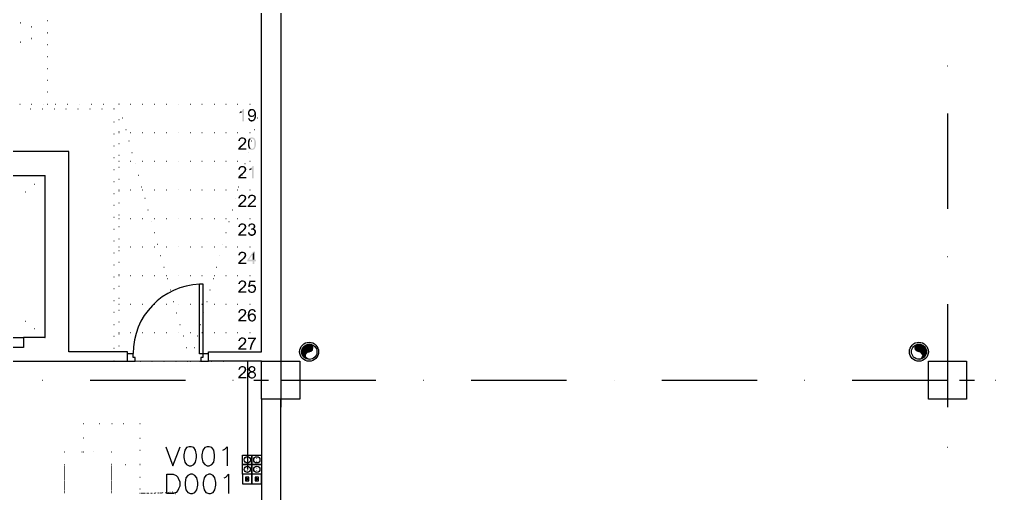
# Model space of a CAD drawing. Header units: millimetres. Extents: x -36361 to 19552, y -12473 to 22835.
# Drawn here: x -7004 to 3399, y -3524 to 1529 of the extents above; entities that cross this region are included whole.
import ezdxf

# ---------------------------------------------------------------- set-up
doc = ezdxf.new("R2010")
doc.units = ezdxf.units.MM
doc.layers.add('cable a tomas dobles', color=10, linetype='Continuous')
doc.layers.add('PDF3_Rellenos sólidos', color=3, linetype='Continuous')
doc.layers.add('PDF3_Geometría', color=15, linetype='Continuous', true_color=0x944a4a)

msp = doc.modelspace()

# ---------------------------------------------------------------- hatches: boundary and pattern name
at = {"layer": 'PDF3_Geometría', "transparency": 33554559}
for points in [[(-4649, 549), (-4655, 543), (-4658, 543), (-4658, 528), (-4655, 528), (-4652, 531), (-4649, 531), (-4646, 534), (-4643, 534), (-4643, 537), (-4637, 537), (-4634, 540), (-4631, 543), (-4628, 543), (-4628, 546)], [(-4610, 576), (-4622, 576), (-4622, 573), (-4631, 564), (-4631, 561), (-4637, 555), (-4640, 555), (-4643, 552), (-4646, 549), (-4649, 549), (-4628, 546), (-4628, 444), (-4610, 444)], [(-4559, 564), (-4559, 561), (-4562, 558), (-4562, 555), (-4565, 552), (-4565, 549), (-4568, 546), (-4568, 516), (-4565, 513), (-4565, 507), (-4562, 507), (-4559, 504), (-4559, 501), (-4526, 504), (-4538, 504), (-4541, 507), (-4544, 507), (-4544, 510), (-4547, 510), (-4547, 513), (-4550, 516), (-4550, 519), (-4553, 522), (-4553, 540), (-4550, 546), (-4550, 549), (-4547, 552), (-4544, 552), (-4535, 561), (-4526, 561)], [(-4529, 576), (-4535, 576), (-4541, 573), (-4547, 573), (-4553, 567), (-4556, 567), (-4559, 564), (-4526, 561), (-4517, 561), (-4514, 558), (-4511, 558), (-4508, 555), (-4508, 552), (-4505, 549), (-4505, 546), (-4502, 543), (-4502, 519), (-4505, 516), (-4505, 513), (-4508, 510), (-4511, 510), (-4514, 507), (-4499, 507), (-4499, 489), (-4502, 486), (-4502, 477), (-4505, 474), (-4505, 471), (-4508, 468), (-4508, 465), (-4514, 459), (-4517, 459), (-4520, 456), (-4529, 456), (-4499, 453), (-4499, 456), (-4496, 459), (-4493, 462), (-4493, 465), (-4490, 468), (-4490, 471), (-4487, 474), (-4487, 480), (-4484, 486), (-4484, 537), (-4487, 540), (-4487, 546), (-4490, 549), (-4490, 552), (-4493, 555), (-4493, 558), (-4496, 561), (-4499, 564), (-4505, 570), (-4508, 570), (-4511, 573), (-4517, 573), (-4520, 576), (-4526, 576)], [(-4553, 477), (-4568, 474), (-4568, 471), (-4565, 468), (-4565, 465), (-4562, 462), (-4562, 459), (-4559, 456), (-4559, 453), (-4556, 450), (-4553, 450), (-4550, 447), (-4547, 447), (-4544, 444), (-4541, 444), (-4538, 441), (-4526, 441), (-4520, 444), (-4514, 444), (-4511, 447), (-4508, 447), (-4505, 450), (-4502, 450), (-4499, 453), (-4529, 456), (-4538, 456), (-4541, 459), (-4544, 459), (-4547, 462), (-4547, 465), (-4550, 468), (-4550, 471)], [(-4514, 507), (-4517, 504), (-4526, 504), (-4559, 501), (-4553, 495), (-4550, 495), (-4547, 492), (-4544, 492), (-4541, 489), (-4520, 489), (-4517, 492), (-4511, 492), (-4505, 498), (-4505, 501), (-4502, 504), (-4499, 507)], [(-4595, 258), (-4628, 258), (-4616, 258), (-4607, 249), (-4607, 246), (-4604, 243), (-4604, 228), (-4610, 222), (-4610, 216), (-4613, 216), (-4613, 213), (-4616, 210), (-4619, 210), (-4622, 207), (-4622, 204), (-4628, 198), (-4634, 195), (-4640, 189), (-4643, 186), (-4646, 183), (-4649, 183), (-4658, 174), (-4658, 171), (-4661, 171), (-4661, 168), (-4664, 165), (-4670, 159), (-4670, 156), (-4673, 153), (-4673, 141), (-4586, 141), (-4586, 156), (-4652, 156), (-4649, 159), (-4646, 162), (-4643, 165), (-4643, 168), (-4640, 171), (-4637, 171), (-4613, 195), (-4610, 195), (-4604, 201), (-4604, 204), (-4601, 204), (-4601, 207), (-4592, 216), (-4592, 219), (-4589, 222), (-4589, 228), (-4586, 234), (-4586, 240), (-4589, 243), (-4589, 252), (-4592, 255), (-4592, 258)], [(-4628, 273), (-4640, 273), (-4643, 270), (-4646, 270), (-4649, 267), (-4652, 267), (-4655, 264), (-4658, 264), (-4661, 261), (-4661, 258), (-4664, 255), (-4664, 252), (-4667, 249), (-4667, 246), (-4670, 243), (-4670, 234), (-4655, 234), (-4655, 237), (-4652, 240), (-4652, 246), (-4649, 249), (-4646, 252), (-4646, 255), (-4643, 255), (-4640, 258), (-4595, 258), (-4604, 267), (-4607, 267), (-4610, 270), (-4616, 270), (-4619, 273), (-4625, 273)], [(-4556, 258), (-4559, 258), (-4559, 255), (-4562, 249), (-4562, 246), (-4565, 243), (-4565, 240), (-4568, 237), (-4568, 177), (-4565, 174), (-4565, 168), (-4562, 165), (-4562, 159), (-4556, 153), (-4556, 150), (-4526, 153), (-4535, 153), (-4538, 156), (-4541, 156), (-4544, 159), (-4544, 162), (-4547, 162), (-4547, 168), (-4550, 171), (-4550, 180), (-4553, 183), (-4553, 225), (-4550, 231), (-4550, 240), (-4547, 243), (-4547, 249), (-4544, 249), (-4541, 252), (-4541, 255), (-4538, 258), (-4526, 258)], [(-4526, 273), (-4535, 273), (-4538, 270), (-4544, 270), (-4556, 258), (-4520, 258), (-4517, 255), (-4514, 255), (-4508, 249), (-4508, 246), (-4505, 243), (-4505, 240), (-4502, 237), (-4502, 174), (-4505, 171), (-4505, 168), (-4508, 165), (-4508, 162), (-4517, 153), (-4526, 153), (-4556, 150), (-4553, 147), (-4550, 147), (-4544, 141), (-4538, 141), (-4535, 138), (-4520, 138), (-4514, 141), (-4511, 141), (-4508, 144), (-4505, 144), (-4499, 150), (-4496, 153), (-4496, 156), (-4493, 159), (-4493, 162), (-4490, 165), (-4490, 168), (-4487, 168), (-4487, 183), (-4484, 186), (-4484, 228), (-4487, 231), (-4487, 240), (-4490, 243), (-4490, 246), (-4493, 249), (-4493, 252), (-4496, 255), (-4496, 258), (-4499, 261), (-4505, 267), (-4508, 267), (-4508, 270), (-4517, 270), (-4520, 273), (-4523, 273)], [(-4595, -47), (-4628, -47), (-4616, -47), (-4610, -53), (-4607, -56), (-4607, -59), (-4604, -62), (-4604, -77), (-4610, -83), (-4610, -89), (-4613, -89), (-4613, -92), (-4616, -95), (-4619, -95), (-4622, -98), (-4622, -101), (-4628, -107), (-4634, -110), (-4640, -116), (-4643, -119), (-4646, -122), (-4649, -122), (-4655, -128), (-4658, -131), (-4658, -134), (-4661, -134), (-4661, -137), (-4670, -146), (-4670, -149), (-4673, -152), (-4673, -164), (-4586, -164), (-4586, -149), (-4652, -149), (-4649, -146), (-4646, -143), (-4643, -140), (-4643, -137), (-4640, -134), (-4637, -134), (-4634, -131), (-4631, -128), (-4613, -110), (-4610, -110), (-4604, -104), (-4604, -101), (-4601, -101), (-4601, -98), (-4598, -95), (-4595, -92), (-4592, -89), (-4592, -86), (-4589, -83), (-4589, -77), (-4586, -71), (-4586, -65), (-4589, -62), (-4589, -53), (-4592, -50), (-4592, -47)], [(-4628, -32), (-4640, -32), (-4643, -35), (-4646, -35), (-4649, -38), (-4652, -38), (-4655, -41), (-4658, -41), (-4661, -44), (-4661, -47), (-4664, -50), (-4664, -53), (-4667, -56), (-4667, -59), (-4670, -62), (-4670, -71), (-4655, -71), (-4655, -68), (-4652, -65), (-4652, -59), (-4649, -56), (-4646, -53), (-4646, -50), (-4643, -50), (-4640, -47), (-4595, -47), (-4604, -38), (-4607, -38), (-4610, -35), (-4616, -35), (-4619, -32), (-4625, -32)], [(-4547, -59), (-4553, -65), (-4556, -65), (-4556, -80), (-4553, -80), (-4550, -77), (-4547, -77), (-4544, -74), (-4541, -74), (-4541, -71), (-4535, -71), (-4529, -65), (-4526, -65), (-4526, -62)], [(-4508, -32), (-4520, -32), (-4520, -35), (-4529, -44), (-4529, -47), (-4535, -53), (-4538, -53), (-4541, -56), (-4544, -59), (-4547, -59), (-4526, -62), (-4526, -164), (-4508, -164)], [(-4595, -353), (-4628, -353), (-4616, -353), (-4613, -356), (-4607, -362), (-4607, -365), (-4604, -368), (-4604, -383), (-4610, -389), (-4610, -395), (-4613, -395), (-4613, -398), (-4616, -401), (-4619, -401), (-4622, -404), (-4622, -407), (-4628, -413), (-4634, -416), (-4640, -422), (-4643, -425), (-4646, -428), (-4649, -428), (-4652, -431), (-4658, -437), (-4658, -440), (-4661, -440), (-4661, -443), (-4670, -452), (-4670, -455), (-4673, -458), (-4673, -470), (-4586, -470), (-4586, -455), (-4652, -455), (-4649, -452), (-4646, -449), (-4643, -446), (-4643, -443), (-4640, -440), (-4637, -440), (-4631, -434), (-4625, -428), (-4613, -416), (-4610, -416), (-4604, -410), (-4604, -407), (-4601, -407), (-4601, -404), (-4592, -395), (-4592, -392), (-4589, -389), (-4589, -383), (-4586, -377), (-4586, -371), (-4589, -368), (-4589, -359), (-4592, -356), (-4592, -353)], [(-4628, -338), (-4640, -338), (-4643, -341), (-4646, -341), (-4649, -344), (-4652, -344), (-4655, -347), (-4658, -347), (-4661, -350), (-4661, -353), (-4664, -356), (-4664, -359), (-4667, -362), (-4667, -365), (-4670, -368), (-4670, -377), (-4655, -377), (-4655, -374), (-4652, -371), (-4652, -365), (-4649, -362), (-4646, -359), (-4646, -356), (-4643, -356), (-4640, -353), (-4595, -353), (-4604, -344), (-4607, -344), (-4610, -341), (-4616, -341), (-4619, -338), (-4625, -338)], [(-4493, -353), (-4526, -353), (-4514, -353), (-4511, -356), (-4505, -362), (-4505, -365), (-4502, -368), (-4502, -383), (-4508, -389), (-4508, -395), (-4511, -395), (-4511, -398), (-4514, -401), (-4517, -401), (-4520, -404), (-4520, -407), (-4526, -413), (-4532, -416), (-4544, -428), (-4547, -428), (-4550, -431), (-4556, -437), (-4556, -440), (-4559, -440), (-4559, -443), (-4565, -449), (-4568, -452), (-4568, -455), (-4571, -458), (-4571, -470), (-4484, -470), (-4484, -455), (-4550, -455), (-4541, -446), (-4541, -443), (-4538, -440), (-4535, -440), (-4529, -434), (-4523, -428), (-4511, -416), (-4508, -416), (-4502, -410), (-4502, -407), (-4499, -407), (-4499, -404), (-4496, -401), (-4493, -398), (-4490, -395), (-4490, -392), (-4487, -389), (-4487, -383), (-4484, -377), (-4484, -371), (-4487, -368), (-4487, -359), (-4490, -356), (-4490, -353)], [(-4526, -338), (-4538, -338), (-4541, -341), (-4544, -341), (-4547, -344), (-4550, -344), (-4553, -347), (-4556, -347), (-4559, -350), (-4559, -353), (-4562, -356), (-4562, -359), (-4565, -362), (-4565, -365), (-4568, -368), (-4568, -377), (-4553, -377), (-4553, -374), (-4550, -371), (-4550, -365), (-4544, -359), (-4544, -356), (-4541, -356), (-4538, -353), (-4493, -353), (-4496, -350), (-4499, -347), (-4502, -344), (-4505, -344), (-4508, -341), (-4514, -341), (-4517, -338), (-4523, -338)], [(-4595, -659), (-4628, -659), (-4616, -659), (-4607, -667), (-4607, -670), (-4604, -673), (-4604, -688), (-4607, -691), (-4610, -694), (-4610, -700), (-4613, -700), (-4613, -703), (-4616, -706), (-4619, -706), (-4622, -709), (-4622, -712), (-4628, -718), (-4634, -721), (-4640, -727), (-4643, -730), (-4646, -733), (-4649, -733), (-4658, -742), (-4658, -745), (-4661, -745), (-4661, -748), (-4670, -757), (-4670, -760), (-4673, -763), (-4673, -775), (-4586, -775), (-4586, -760), (-4652, -760), (-4649, -757), (-4646, -754), (-4643, -751), (-4643, -748), (-4640, -745), (-4637, -745), (-4622, -730), (-4619, -727), (-4613, -721), (-4610, -721), (-4604, -715), (-4604, -712), (-4601, -712), (-4601, -709), (-4592, -700), (-4592, -697), (-4589, -694), (-4589, -688), (-4586, -682), (-4586, -676), (-4589, -673), (-4589, -664), (-4592, -662), (-4592, -659)], [(-4628, -644), (-4640, -644), (-4643, -647), (-4646, -647), (-4649, -650), (-4652, -650), (-4655, -653), (-4658, -653), (-4661, -656), (-4661, -659), (-4664, -662), (-4664, -664), (-4667, -667), (-4667, -670), (-4670, -673), (-4670, -682), (-4655, -682), (-4655, -679), (-4652, -676), (-4652, -670), (-4649, -667), (-4646, -664), (-4646, -662), (-4643, -662), (-4640, -659), (-4595, -659), (-4598, -656), (-4601, -653), (-4604, -650), (-4607, -650), (-4610, -647), (-4616, -647), (-4619, -644), (-4625, -644)], [(-4556, -656), (-4562, -662), (-4562, -664), (-4565, -667), (-4565, -670), (-4568, -673), (-4568, -676), (-4553, -679), (-4550, -679), (-4550, -670), (-4547, -667), (-4547, -664), (-4544, -664), (-4538, -659), (-4529, -659)], [(-4496, -709), (-4526, -712), (-4517, -712), (-4514, -715), (-4511, -715), (-4505, -721), (-4505, -724), (-4502, -727), (-4502, -748), (-4505, -751), (-4505, -754), (-4508, -757), (-4511, -757), (-4517, -763), (-4529, -763), (-4559, -766), (-4556, -766), (-4556, -769), (-4553, -772), (-4550, -772), (-4547, -775), (-4538, -775), (-4535, -778), (-4520, -778), (-4517, -775), (-4511, -775), (-4508, -772), (-4505, -772), (-4502, -769), (-4499, -769), (-4496, -766), (-4493, -763), (-4490, -760), (-4490, -757), (-4487, -754), (-4487, -751), (-4484, -748), (-4484, -724), (-4487, -721), (-4487, -718), (-4490, -715), (-4493, -712)], [(-4529, -644), (-4535, -644), (-4538, -647), (-4544, -647), (-4550, -650), (-4553, -650), (-4553, -653), (-4556, -656), (-4529, -659), (-4517, -659), (-4508, -667), (-4508, -673), (-4505, -676), (-4508, -679), (-4508, -685), (-4511, -688), (-4511, -691), (-4514, -694), (-4517, -694), (-4520, -697), (-4526, -697), (-4529, -700), (-4532, -700), (-4502, -700), (-4499, -697), (-4496, -697), (-4496, -694), (-4493, -691), (-4493, -688), (-4490, -685), (-4490, -670), (-4493, -667), (-4493, -664), (-4496, -662), (-4496, -659), (-4499, -656), (-4502, -653), (-4505, -650), (-4508, -650), (-4511, -647), (-4517, -647), (-4520, -644), (-4526, -644)], [(-4535, -700), (-4538, -712), (-4526, -712), (-4496, -709), (-4499, -709), (-4502, -706), (-4505, -706), (-4508, -703), (-4505, -703), (-4502, -700), (-4532, -700)], [(-4553, -739), (-4568, -739), (-4568, -748), (-4565, -754), (-4565, -757), (-4562, -760), (-4562, -763), (-4559, -766), (-4529, -763), (-4538, -763), (-4550, -751), (-4550, -745), (-4553, -742)], [(-4595, -961), (-4628, -961), (-4616, -961), (-4607, -970), (-4607, -973), (-4604, -976), (-4604, -991), (-4607, -994), (-4610, -997), (-4610, -1003), (-4613, -1003), (-4613, -1006), (-4616, -1009), (-4619, -1009), (-4622, -1012), (-4622, -1015), (-4628, -1021), (-4634, -1024), (-4637, -1027), (-4640, -1030), (-4643, -1033), (-4646, -1036), (-4649, -1036), (-4658, -1045), (-4658, -1048), (-4661, -1048), (-4661, -1051), (-4670, -1060), (-4670, -1063), (-4673, -1066), (-4673, -1078), (-4586, -1078), (-4586, -1063), (-4652, -1063), (-4649, -1060), (-4646, -1057), (-4643, -1054), (-4643, -1051), (-4640, -1048), (-4637, -1048), (-4619, -1030), (-4616, -1027), (-4613, -1024), (-4610, -1024), (-4604, -1018), (-4604, -1015), (-4601, -1015), (-4601, -1012), (-4592, -1003), (-4592, -1000), (-4589, -997), (-4589, -991), (-4586, -985), (-4586, -979), (-4589, -976), (-4589, -967), (-4592, -964), (-4592, -961)], [(-4628, -946), (-4640, -946), (-4643, -949), (-4646, -949), (-4649, -952), (-4652, -952), (-4655, -955), (-4658, -955), (-4661, -958), (-4661, -961), (-4664, -964), (-4664, -967), (-4667, -970), (-4667, -973), (-4670, -976), (-4670, -985), (-4655, -985), (-4655, -982), (-4652, -979), (-4652, -973), (-4649, -970), (-4646, -967), (-4646, -964), (-4643, -964), (-4640, -961), (-4595, -961), (-4601, -955), (-4604, -952), (-4607, -952), (-4610, -949), (-4616, -949), (-4619, -946), (-4625, -946)], [(-4502, -946), (-4514, -946), (-4574, -1033), (-4574, -1048), (-4517, -1048), (-4517, -1078), (-4502, -1078), (-4502, -1048), (-4484, -1048), (-4484, -1033), (-4559, -1033), (-4517, -973)], [(-4502, -946), (-4517, -973), (-4517, -1033), (-4559, -1033), (-4502, -1033)], [(-4595, -1267), (-4628, -1267), (-4616, -1267), (-4607, -1276), (-4607, -1279), (-4604, -1282), (-4604, -1297), (-4610, -1303), (-4610, -1309), (-4613, -1309), (-4613, -1312), (-4616, -1315), (-4619, -1315), (-4622, -1318), (-4622, -1321), (-4625, -1324), (-4628, -1327), (-4634, -1330), (-4640, -1336), (-4643, -1339), (-4646, -1342), (-4649, -1342), (-4658, -1351), (-4658, -1354), (-4661, -1354), (-4661, -1357), (-4670, -1366), (-4670, -1369), (-4673, -1372), (-4673, -1384), (-4586, -1384), (-4586, -1369), (-4652, -1369), (-4649, -1366), (-4646, -1363), (-4643, -1360), (-4643, -1357), (-4640, -1354), (-4637, -1354), (-4613, -1330), (-4610, -1330), (-4607, -1327), (-4604, -1324), (-4604, -1321), (-4601, -1321), (-4601, -1318), (-4592, -1309), (-4592, -1306), (-4589, -1303), (-4589, -1297), (-4586, -1291), (-4586, -1285), (-4589, -1282), (-4589, -1273), (-4592, -1270), (-4592, -1267)], [(-4628, -1252), (-4640, -1252), (-4643, -1255), (-4646, -1255), (-4649, -1258), (-4652, -1258), (-4655, -1261), (-4658, -1261), (-4661, -1264), (-4661, -1267), (-4664, -1270), (-4664, -1273), (-4667, -1276), (-4667, -1279), (-4670, -1282), (-4670, -1291), (-4655, -1291), (-4655, -1288), (-4652, -1285), (-4652, -1279), (-4649, -1276), (-4646, -1273), (-4646, -1270), (-4643, -1270), (-4640, -1267), (-4595, -1267), (-4604, -1258), (-4607, -1258), (-4610, -1255), (-4616, -1255), (-4619, -1252), (-4625, -1252)], [(-4490, -1255), (-4553, -1255), (-4568, -1321), (-4550, -1324), (-4550, -1321), (-4547, -1318), (-4544, -1318), (-4538, -1312), (-4529, -1312), (-4493, -1309), (-4496, -1306), (-4547, -1306), (-4541, -1270), (-4490, -1270)], [(-4553, -1348), (-4568, -1351), (-4568, -1360), (-4565, -1363), (-4565, -1366), (-4562, -1369), (-4562, -1372), (-4559, -1375), (-4556, -1375), (-4553, -1378), (-4553, -1381), (-4550, -1381), (-4547, -1384), (-4538, -1384), (-4535, -1387), (-4520, -1387), (-4517, -1384), (-4508, -1384), (-4505, -1381), (-4502, -1381), (-4499, -1378), (-4499, -1375), (-4496, -1372), (-4538, -1372), (-4541, -1369), (-4544, -1366), (-4547, -1366), (-4547, -1363), (-4550, -1360), (-4550, -1357), (-4553, -1351)], [(-4523, -1297), (-4532, -1297), (-4535, -1300), (-4541, -1300), (-4547, -1306), (-4496, -1306), (-4499, -1303), (-4502, -1303), (-4505, -1300), (-4508, -1300), (-4511, -1297), (-4520, -1297)], [(-4493, -1309), (-4529, -1312), (-4520, -1312), (-4517, -1315), (-4514, -1315), (-4511, -1318), (-4508, -1318), (-4505, -1321), (-4505, -1324), (-4502, -1327), (-4502, -1330), (-4499, -1333), (-4499, -1348), (-4502, -1351), (-4502, -1357), (-4505, -1360), (-4505, -1363), (-4508, -1363), (-4508, -1366), (-4511, -1366), (-4514, -1369), (-4517, -1372), (-4526, -1372), (-4496, -1372), (-4493, -1369), (-4490, -1366), (-4490, -1363), (-4487, -1360), (-4487, -1357), (-4484, -1354), (-4484, -1324), (-4487, -1321), (-4487, -1318), (-4490, -1315), (-4493, -1312)], [(-4628, -1557), (-4640, -1557), (-4643, -1560), (-4646, -1560), (-4649, -1563), (-4652, -1563), (-4655, -1566), (-4658, -1566), (-4661, -1569), (-4661, -1572), (-4664, -1575), (-4664, -1578), (-4667, -1581), (-4667, -1584), (-4670, -1587), (-4670, -1596), (-4655, -1596), (-4655, -1593), (-4652, -1590), (-4652, -1584), (-4649, -1581), (-4646, -1578), (-4646, -1575), (-4643, -1575), (-4640, -1572), (-4595, -1572), (-4604, -1563), (-4607, -1563), (-4610, -1560), (-4616, -1560), (-4619, -1557), (-4625, -1557)], [(-4523, -1557), (-4532, -1557), (-4535, -1560), (-4538, -1560), (-4544, -1563), (-4547, -1563), (-4547, -1566), (-4550, -1566), (-4553, -1569), (-4523, -1572), (-4514, -1572), (-4505, -1581), (-4505, -1584), (-4502, -1587), (-4502, -1590), (-4487, -1590), (-4487, -1581), (-4490, -1578), (-4490, -1575), (-4493, -1572), (-4496, -1569), (-4499, -1566), (-4505, -1560), (-4511, -1560), (-4514, -1557), (-4520, -1557)], [(-4595, -1572), (-4628, -1572), (-4616, -1572), (-4607, -1581), (-4607, -1584), (-4604, -1587), (-4604, -1602), (-4610, -1608), (-4610, -1614), (-4613, -1614), (-4613, -1617), (-4616, -1620), (-4619, -1620), (-4622, -1623), (-4622, -1626), (-4628, -1632), (-4634, -1635), (-4640, -1641), (-4643, -1644), (-4646, -1647), (-4649, -1647), (-4658, -1656), (-4658, -1659), (-4661, -1659), (-4661, -1662), (-4664, -1665), (-4667, -1668), (-4670, -1671), (-4670, -1674), (-4673, -1677), (-4673, -1689), (-4586, -1689), (-4586, -1674), (-4652, -1674), (-4649, -1671), (-4646, -1668), (-4643, -1665), (-4643, -1662), (-4640, -1659), (-4637, -1659), (-4613, -1635), (-4610, -1635), (-4604, -1629), (-4604, -1626), (-4601, -1626), (-4601, -1623), (-4592, -1614), (-4592, -1611), (-4589, -1608), (-4589, -1602), (-4586, -1596), (-4586, -1590), (-4589, -1587), (-4589, -1578), (-4592, -1575), (-4592, -1572)], [(-4553, -1569), (-4559, -1575), (-4559, -1578), (-4562, -1581), (-4562, -1584), (-4565, -1584), (-4565, -1593), (-4568, -1596), (-4568, -1611), (-4571, -1614), (-4571, -1638), (-4568, -1641), (-4568, -1656), (-4565, -1662), (-4565, -1668), (-4562, -1668), (-4562, -1671), (-4547, -1686), (-4544, -1686), (-4541, -1689), (-4535, -1689), (-4532, -1692), (-4517, -1692), (-4514, -1689), (-4511, -1689), (-4508, -1686), (-4502, -1686), (-4499, -1683), (-4499, -1680), (-4496, -1680), (-4526, -1677), (-4535, -1677), (-4544, -1668), (-4547, -1665), (-4547, -1662), (-4550, -1662), (-4550, -1650), (-4553, -1647), (-4550, -1641), (-4550, -1635), (-4547, -1632), (-4547, -1629), (-4544, -1626), (-4541, -1623), (-4538, -1623), (-4553, -1620), (-4553, -1599), (-4550, -1596), (-4550, -1590), (-4547, -1584), (-4535, -1572), (-4523, -1572)], [(-4523, -1605), (-4532, -1605), (-4538, -1608), (-4541, -1608), (-4547, -1614), (-4550, -1614), (-4553, -1617), (-4553, -1620), (-4538, -1623), (-4535, -1620), (-4532, -1620), (-4529, -1617), (-4496, -1617), (-4496, -1614), (-4499, -1611), (-4502, -1611), (-4505, -1608), (-4508, -1608), (-4511, -1605), (-4520, -1605)], [(-4496, -1617), (-4526, -1617), (-4523, -1617), (-4520, -1620), (-4517, -1620), (-4514, -1623), (-4511, -1623), (-4508, -1626), (-4505, -1626), (-4505, -1629), (-4502, -1632), (-4502, -1641), (-4499, -1644), (-4499, -1650), (-4502, -1653), (-4502, -1662), (-4505, -1665), (-4505, -1668), (-4514, -1677), (-4526, -1677), (-4496, -1680), (-4493, -1677), (-4490, -1674), (-4490, -1668), (-4487, -1668), (-4487, -1662), (-4484, -1656), (-4484, -1635), (-4487, -1632), (-4487, -1626), (-4490, -1623), (-4490, -1620), (-4493, -1617)], [(-4628, -1860), (-4640, -1860), (-4643, -1863), (-4646, -1863), (-4649, -1866), (-4652, -1866), (-4655, -1869), (-4658, -1869), (-4661, -1872), (-4661, -1875), (-4664, -1878), (-4664, -1881), (-4667, -1884), (-4667, -1887), (-4670, -1890), (-4670, -1899), (-4655, -1899), (-4655, -1896), (-4652, -1893), (-4652, -1887), (-4649, -1884), (-4646, -1881), (-4646, -1878), (-4643, -1878), (-4640, -1875), (-4595, -1875), (-4604, -1866), (-4607, -1866), (-4610, -1863), (-4616, -1863), (-4619, -1860), (-4625, -1860)], [(-4484, -1863), (-4568, -1863), (-4568, -1878), (-4505, -1878), (-4508, -1881), (-4508, -1884), (-4514, -1890), (-4514, -1893), (-4520, -1899), (-4520, -1902), (-4526, -1908), (-4526, -1911), (-4529, -1914), (-4529, -1917), (-4532, -1920), (-4532, -1923), (-4535, -1926), (-4535, -1929), (-4538, -1935), (-4538, -1938), (-4541, -1941), (-4541, -1947), (-4544, -1950), (-4544, -1959), (-4547, -1965), (-4547, -1977), (-4550, -1980), (-4550, -1992), (-4532, -1992), (-4532, -1971), (-4529, -1965), (-4529, -1959), (-4526, -1956), (-4526, -1947), (-4523, -1944), (-4523, -1941), (-4520, -1938), (-4520, -1935), (-4517, -1932), (-4517, -1926), (-4514, -1923), (-4514, -1920), (-4511, -1917), (-4511, -1914), (-4508, -1911), (-4508, -1908), (-4502, -1902), (-4499, -1896), (-4499, -1893), (-4496, -1890), (-4493, -1887), (-4493, -1884), (-4490, -1884), (-4487, -1881), (-4487, -1878), (-4484, -1875)], [(-4595, -1875), (-4628, -1875), (-4616, -1875), (-4607, -1884), (-4607, -1887), (-4604, -1890), (-4604, -1905), (-4610, -1911), (-4610, -1917), (-4613, -1917), (-4613, -1920), (-4616, -1923), (-4619, -1923), (-4622, -1926), (-4622, -1929), (-4628, -1935), (-4634, -1938), (-4640, -1944), (-4643, -1947), (-4646, -1950), (-4649, -1950), (-4658, -1959), (-4658, -1962), (-4661, -1962), (-4661, -1965), (-4664, -1968), (-4670, -1974), (-4670, -1977), (-4673, -1980), (-4673, -1992), (-4586, -1992), (-4586, -1977), (-4652, -1977), (-4649, -1974), (-4646, -1971), (-4643, -1968), (-4643, -1965), (-4640, -1962), (-4637, -1962), (-4613, -1938), (-4610, -1938), (-4604, -1932), (-4604, -1929), (-4601, -1929), (-4601, -1926), (-4598, -1923), (-4592, -1917), (-4592, -1914), (-4589, -1911), (-4589, -1905), (-4586, -1899), (-4586, -1893), (-4589, -1890), (-4589, -1881), (-4592, -1878), (-4592, -1875)], [(-4595, -2181), (-4628, -2181), (-4616, -2181), (-4607, -2190), (-4607, -2193), (-4604, -2196), (-4604, -2211), (-4610, -2217), (-4610, -2223), (-4613, -2223), (-4613, -2226), (-4616, -2229), (-4619, -2229), (-4622, -2232), (-4622, -2235), (-4628, -2241), (-4634, -2244), (-4640, -2250), (-4643, -2253), (-4646, -2256), (-4649, -2256), (-4658, -2264), (-4658, -2267), (-4661, -2267), (-4661, -2270), (-4670, -2279), (-4670, -2282), (-4673, -2285), (-4673, -2297), (-4586, -2297), (-4586, -2282), (-4652, -2282), (-4649, -2279), (-4646, -2276), (-4643, -2273), (-4643, -2270), (-4640, -2267), (-4637, -2267), (-4634, -2264), (-4613, -2244), (-4610, -2244), (-4604, -2238), (-4604, -2235), (-4601, -2235), (-4601, -2232), (-4595, -2226), (-4592, -2223), (-4592, -2220), (-4589, -2217), (-4589, -2211), (-4586, -2205), (-4586, -2199), (-4589, -2196), (-4589, -2187), (-4592, -2184), (-4592, -2181)], [(-4628, -2166), (-4640, -2166), (-4643, -2169), (-4646, -2169), (-4649, -2172), (-4652, -2172), (-4655, -2175), (-4658, -2175), (-4661, -2178), (-4661, -2181), (-4664, -2184), (-4664, -2187), (-4667, -2190), (-4667, -2193), (-4670, -2196), (-4670, -2205), (-4655, -2205), (-4655, -2202), (-4652, -2199), (-4652, -2193), (-4649, -2190), (-4646, -2187), (-4646, -2184), (-4643, -2184), (-4640, -2181), (-4595, -2181), (-4604, -2172), (-4607, -2172), (-4610, -2169), (-4616, -2169), (-4619, -2166), (-4625, -2166)], [(-4526, -2166), (-4535, -2166), (-4538, -2169), (-4547, -2169), (-4550, -2172), (-4550, -2175), (-4553, -2175), (-4559, -2181), (-4559, -2184), (-4562, -2187), (-4562, -2190), (-4565, -2193), (-4565, -2208), (-4562, -2211), (-4562, -2214), (-4556, -2220), (-4556, -2223), (-4553, -2223), (-4547, -2226), (-4544, -2226), (-4550, -2229), (-4553, -2229), (-4559, -2235), (-4562, -2235), (-4562, -2238), (-4565, -2241), (-4568, -2247), (-4568, -2256), (-4571, -2259), (-4568, -2264), (-4568, -2273), (-4565, -2276), (-4565, -2279), (-4559, -2285), (-4559, -2288), (-4526, -2285), (-4538, -2285), (-4541, -2282), (-4544, -2282), (-4547, -2279), (-4547, -2276), (-4550, -2273), (-4550, -2270), (-4553, -2267), (-4553, -2253), (-4550, -2250), (-4550, -2247), (-4547, -2244), (-4547, -2241), (-4544, -2241), (-4538, -2235), (-4496, -2235), (-4499, -2232), (-4502, -2229), (-4505, -2229), (-4508, -2226), (-4505, -2226), (-4502, -2223), (-4499, -2220), (-4535, -2220), (-4541, -2214), (-4544, -2214), (-4544, -2211), (-4547, -2208), (-4547, -2190), (-4544, -2187), (-4541, -2187), (-4541, -2184), (-4538, -2181), (-4526, -2181), (-4496, -2178), (-4499, -2175), (-4502, -2172), (-4505, -2172), (-4508, -2169), (-4514, -2169), (-4520, -2166), (-4523, -2166)], [(-4496, -2178), (-4526, -2181), (-4517, -2181), (-4508, -2190), (-4505, -2193), (-4505, -2205), (-4508, -2208), (-4508, -2211), (-4514, -2217), (-4517, -2217), (-4520, -2220), (-4526, -2220), (-4496, -2220), (-4493, -2217), (-4493, -2214), (-4490, -2211), (-4490, -2187), (-4493, -2184), (-4493, -2181)], [(-4496, -2235), (-4526, -2235), (-4517, -2235), (-4514, -2238), (-4511, -2238), (-4502, -2247), (-4502, -2253), (-4499, -2256), (-4499, -2267), (-4502, -2270), (-4502, -2273), (-4508, -2279), (-4508, -2282), (-4511, -2282), (-4514, -2285), (-4526, -2285), (-4559, -2288), (-4556, -2288), (-4550, -2294), (-4547, -2294), (-4544, -2297), (-4538, -2297), (-4535, -2300), (-4520, -2300), (-4517, -2297), (-4511, -2297), (-4505, -2294), (-4502, -2294), (-4499, -2291), (-4496, -2288), (-4493, -2285), (-4490, -2282), (-4490, -2279), (-4487, -2276), (-4487, -2273), (-4484, -2270), (-4484, -2250), (-4487, -2247), (-4487, -2244), (-4490, -2241), (-4490, -2238), (-4493, -2235)]]:
    msp.add_hatch(color=3, dxfattribs=at).paths.add_polyline_path(points)

# ---------------------------------------------------------------- linework, layer by layer
at = {"layer": 'cable a tomas dobles'}
for p, q in [((-13417, -2119), (-4574, -2110)), ((-4574, -2115), (-4575, -3268))]:
    msp.add_line(p, q, dxfattribs=at)
at = {"layer": 'PDF3_Geometría', "color": 2, "lineweight": 25}
for points in [[(-4220, 4180), (-4220, -2115)], [(-4424, -2115), (-4990, -2115), (-4990, -2013), (-4424, -2013), (-4424, 2152), (-11127, 2152), (-11127, -2115)], [(-4424, -2519), (-4424, -6531), (-4930, -6531), (-4930, -6786), (-3357, -6786), (-3357, -6531), (-4220, -6531), (-4220, -2519)]]:
    msp.add_lwpolyline(points, dxfattribs=at)
at = {"layer": 'PDF3_Geometría', "color": 8, "lineweight": 25, "true_color": 0x7f7f7f}
for points in [[(-6995, 1493), (-6998, 1493)], [(-6875, 1451), (-6878, 1451)], [(-6707, 1388), (-6710, 1388)], [(-6995, 1286), (-6998, 1286)], [(-6875, 1328), (-6878, 1328)], [(-5943, 627), (-5946, 627)], [(-5943, 627), (-5946, 627)], [(-4421, 627), (-4424, 627)], [(-5994, 576), (-5997, 576)], [(-5994, -2115), (-5997, -2115)]]:
    msp.add_lwpolyline(points, close=True, dxfattribs=at)
for points in [[(-6710, 1517), (-6707, 1517)], [(-6710, 1388), (-6707, 1388)], [(-6710, 1262), (-6707, 1262)], [(-6710, 1136), (-6707, 1136)], [(-6710, 1007), (-6707, 1007)], [(-4220, 1034), (-4217, 1034)], [(2887, 1034), (2890, 1034)], [(-6710, 882), (-6707, 882)], [(-6710, 756), (-6707, 756)], [(-7001, 627), (-6998, 627)], [(-6875, 627), (-6872, 627)], [(-6746, 627), (-6743, 627)], [(-6710, 627), (-6707, 627)], [(-6620, 627), (-6617, 627)], [(-6492, 627), (-6489, 627)], [(-6366, 627), (-6363, 627)], [(-6240, 627), (-6237, 627)], [(-6111, 627), (-6108, 627)], [(-5820, 627), (-5817, 627)], [(-5695, 627), (-5692, 627)], [(-5566, 627), (-5563, 627)], [(-5440, 627), (-5437, 627)], [(-5311, 627), (-5308, 627)], [(-5185, 627), (-5182, 627)], [(-5059, 627), (-5056, 627)], [(-4930, 627), (-4927, 627)], [(-4805, 627), (-4802, 627)], [(-4679, 627), (-4676, 627)], [(-4550, 627), (-4547, 627)], [(-6890, 576), (-6887, 576)], [(-6761, 576), (-6758, 576)], [(-6635, 576), (-6632, 576)], [(-6510, 576), (-6507, 576)], [(-6381, 576), (-6378, 576)], [(-6255, 576), (-6252, 576)], [(-6126, 576), (-6123, 576)], [(-4220, 525), (-4220, -491)], [(2887, 525), (2887, -491)], [(-5997, 438), (-5994, 438)], [(-5946, 462), (-5943, 462)], [(-5907, 480), (-5904, 480)], [(-4466, 480), (-4463, 480)], [(-5946, 336), (-5943, 336)], [(-5946, 324), (-5943, 324)], [(-5871, 357), (-5868, 357)], [(-5820, 324), (-5817, 324)], [(-5695, 324), (-5692, 324)], [(-5566, 324), (-5563, 324)], [(-5440, 324), (-5437, 324)], [(-5311, 324), (-5308, 324)], [(-5185, 324), (-5182, 324)], [(-5059, 324), (-5056, 324)], [(-4930, 324), (-4927, 324)], [(-4805, 324), (-4802, 324)], [(-4679, 324), (-4676, 324)], [(-4550, 324), (-4547, 324)], [(-4499, 357), (-4496, 357)], [(-4424, 324), (-4421, 324)], [(-5997, 309), (-5994, 309)], [(-5838, 234), (-5835, 234)], [(-4532, 234), (-4529, 234)], [(-5997, 183), (-5994, 183)], [(-5946, 207), (-5943, 207)], [(-5805, 112), (-5802, 112)], [(-4568, 112), (-4565, 112)], [(-5997, 58), (-5994, 58)], [(-5946, 82), (-5943, 82)], [(-5946, 19), (-5943, 19)], [(-5820, 19), (-5817, 19)], [(-5695, 19), (-5692, 19)], [(-5566, 19), (-5563, 19)], [(-5440, 19), (-5437, 19)], [(-5311, 19), (-5308, 19)], [(-5185, 19), (-5182, 19)], [(-5059, 19), (-5056, 19)], [(-4930, 19), (-4927, 19)], [(-4805, 19), (-4802, 19)], [(-4679, 19), (-4676, 19)], [(-4550, 19), (-4547, 19)], [(-4424, 19), (-4421, 19)], [(-5997, -71), (-5994, -71)], [(-5946, -44), (-5943, -44)], [(-5769, -8), (-5766, -8)], [(-4601, -8), (-4598, -8)], [(-6734, -134), (-6731, -134)], [(-5997, -197), (-5994, -197)], [(-5946, -173), (-5943, -173)], [(-5736, -131), (-5733, -131)], [(-4634, -131), (-4631, -131)], [(-6944, -308), (-6941, -308)], [(-6848, -227), (-6845, -227)], [(-5946, -287), (-5943, -287)], [(-5946, -299), (-5943, -299)], [(-5820, -287), (-5817, -287)], [(-5704, -254), (-5701, -254)], [(-5695, -287), (-5692, -287)], [(-5566, -287), (-5563, -287)], [(-5440, -287), (-5437, -287)], [(-5311, -287), (-5308, -287)], [(-5185, -287), (-5182, -287)], [(-5059, -287), (-5056, -287)], [(-4930, -287), (-4927, -287)], [(-4805, -287), (-4802, -287)], [(-4679, -287), (-4676, -287)], [(-4670, -254), (-4667, -254)], [(-4550, -287), (-4547, -287)], [(-4424, -287), (-4421, -287)], [(-5997, -326), (-5994, -326)], [(-5668, -377), (-5665, -377)], [(-4703, -377), (-4700, -377)], [(-5997, -452), (-5994, -452)], [(-5946, -425), (-5943, -425)], [(-5635, -500), (-5632, -500)], [(-4736, -500), (-4733, -500)], [(-5997, -578), (-5994, -578)], [(-5946, -554), (-5943, -554)], [(-5946, -593), (-5943, -593)], [(-5820, -593), (-5817, -593)], [(-5695, -593), (-5692, -593)], [(-5602, -623), (-5599, -623)], [(-5566, -593), (-5563, -593)], [(-5440, -593), (-5437, -593)], [(-5311, -593), (-5308, -593)], [(-5185, -593), (-5182, -593)], [(-5059, -593), (-5056, -593)], [(-4930, -593), (-4927, -593)], [(-4805, -593), (-4802, -593)], [(-4772, -623), (-4769, -623)], [(-4679, -593), (-4676, -593)], [(-4550, -593), (-4547, -593)], [(-4424, -593), (-4421, -593)], [(-5997, -706), (-5994, -706)], [(-5946, -679), (-5943, -679)], [(-5946, -808), (-5943, -808)], [(-5566, -742), (-5563, -742)], [(-4805, -742), (-4802, -742)], [(-5997, -832), (-5994, -832)], [(-5946, -895), (-5943, -895)], [(-5946, -934), (-5943, -934)], [(-5820, -895), (-5817, -895)], [(-5695, -895), (-5692, -895)], [(-5566, -895), (-5563, -895)], [(-5533, -865), (-5530, -865)], [(-5440, -895), (-5437, -895)], [(-5311, -895), (-5308, -895)], [(-5185, -895), (-5182, -895)], [(-5059, -895), (-5056, -895)], [(-4930, -895), (-4927, -895)], [(-4838, -865), (-4835, -865)], [(-4805, -895), (-4802, -895)], [(-4679, -895), (-4676, -895)], [(-4550, -895), (-4547, -895)], [(-4424, -895), (-4421, -895)], [(-5997, -958), (-5994, -958)], [(-5500, -988), (-5497, -988)], [(-4874, -988), (-4871, -988)], [(-4220, -997), (-4217, -997)], [(2887, -997), (2890, -997)], [(-5997, -1087), (-5994, -1087)], [(-5946, -1060), (-5943, -1060)], [(-5464, -1111), (-5461, -1111)], [(-4907, -1111), (-4904, -1111)], [(-5997, -1213), (-5994, -1213)], [(-5946, -1189), (-5943, -1189)], [(-5946, -1201), (-5943, -1201)], [(-5820, -1201), (-5817, -1201)], [(-5695, -1201), (-5692, -1201)], [(-5566, -1201), (-5563, -1201)], [(-5440, -1201), (-5437, -1201)], [(-5431, -1234), (-5428, -1234)], [(-5311, -1201), (-5308, -1201)], [(-5185, -1201), (-5182, -1201)], [(-5059, -1201), (-5056, -1201)], [(-4939, -1234), (-4936, -1234)], [(-4930, -1201), (-4927, -1201)], [(-4805, -1201), (-4802, -1201)], [(-4679, -1201), (-4676, -1201)], [(-4550, -1201), (-4547, -1201)], [(-4424, -1201), (-4421, -1201)], [(-5997, -1339), (-5994, -1339)], [(-5946, -1315), (-5943, -1315)], [(-5946, -1441), (-5943, -1441)], [(-5398, -1354), (-5395, -1354)], [(-4975, -1354), (-4972, -1354)], [(-5997, -1467), (-5994, -1467)], [(-5946, -1506), (-5943, -1506)], [(-5820, -1506), (-5817, -1506)], [(-5695, -1506), (-5692, -1506)], [(-5566, -1506), (-5563, -1506)], [(-5440, -1506), (-5437, -1506)], [(-5362, -1476), (-5359, -1476)], [(-5311, -1506), (-5308, -1506)], [(-5185, -1506), (-5182, -1506)], [(-5059, -1506), (-5056, -1506)], [(-5008, -1476), (-5005, -1476)], [(-4930, -1506), (-4927, -1506)], [(-4805, -1506), (-4802, -1506)], [(-4679, -1506), (-4676, -1506)], [(-4550, -1506), (-4547, -1506)], [(-4424, -1506), (-4421, -1506)], [(-4220, -1506), (-4220, -2519)], [(2887, -1506), (2887, -2519)], [(-5997, -1593), (-5994, -1593)], [(-5946, -1569), (-5943, -1569)], [(-5329, -1599), (-5326, -1599)], [(-5041, -1599), (-5038, -1599)], [(-6944, -1686), (-6941, -1686)], [(-6848, -1767), (-6845, -1767)], [(-5997, -1722), (-5994, -1722)], [(-5946, -1695), (-5943, -1695)], [(-5296, -1722), (-5293, -1722)], [(-5077, -1722), (-5074, -1722)], [(-6734, -1860), (-6731, -1860)], [(-5997, -1848), (-5994, -1848)], [(-5946, -1809), (-5943, -1809)], [(-5946, -1821), (-5943, -1821)], [(-5820, -1809), (-5817, -1809)], [(-5695, -1809), (-5692, -1809)], [(-5566, -1809), (-5563, -1809)], [(-5440, -1809), (-5437, -1809)], [(-5311, -1809), (-5308, -1809)], [(-5260, -1845), (-5257, -1845)], [(-5185, -1809), (-5182, -1809)], [(-5110, -1845), (-5107, -1845)], [(-5059, -1809), (-5056, -1809)], [(-4930, -1809), (-4927, -1809)], [(-4805, -1809), (-4802, -1809)], [(-4679, -1809), (-4676, -1809)], [(-4550, -1809), (-4547, -1809)], [(-4424, -1809), (-4421, -1809)], [(-5997, -1974), (-5994, -1974)], [(-5946, -1950), (-5943, -1950)], [(-5227, -1968), (-5224, -1968)], [(-5143, -1968), (-5140, -1968)], [(-4220, -2031), (-4220, -2190)], [(2887, -2031), (2887, -2190)], [(-5946, -2115), (-5943, -2115)], [(-5844, -2115), (-5841, -2115)], [(-5719, -2115), (-5716, -2115)], [(-5593, -2115), (-5590, -2115)], [(-5464, -2115), (-5461, -2115)], [(-5338, -2115), (-5335, -2115)], [(-5212, -2115), (-5209, -2115)], [(-5185, -2115), (-5182, -2115)], [(-5083, -2115), (-5080, -2115)], [(-4957, -2115), (-4954, -2115)], [(-4829, -2115), (-4826, -2115)], [(-4703, -2115), (-4700, -2115)], [(-4577, -2115), (-4574, -2115)], [(-4424, -2115), (-4421, -2115)], [(-6758, -2318), (-6755, -2318)], [(-6252, -2318), (-5236, -2318)], [(-4730, -2318), (-4727, -2318)], [(-4508, -2318), (-4349, -2318)], [(-4220, -2318), (-4217, -2318), (-4220, -2318), (-3205, -2318)], [(-4095, -2318), (-3933, -2318)], [(-2698, -2318), (-2695, -2318)], [(-2189, -2318), (-1173, -2318)], [(-667, -2318), (-664, -2318)], [(-157, -2318), (858, -2318)], [(1365, -2318), (1368, -2318)], [(1871, -2318), (2887, -2318), (2890, -2318), (2887, -2318)], [(2602, -2318), (2761, -2318)], [(3016, -2318), (3174, -2318)], [(3396, -2318), (3399, -2318)], [(-4220, -2444), (-4220, -2603)], [(2887, -2444), (2887, -2603)], [(-4220, -3029), (-4217, -3029)], [(2887, -3029), (2890, -3029)]]:
    msp.add_lwpolyline(points, dxfattribs=at)
at = {"layer": 'PDF3_Geometría', "color": 2, "lineweight": 25}
msp.add_lwpolyline([(-8385, -2115), (-8385, -1968), (-8589, -1968), (-8589, -1860), (-8817, -1860), (-8817, -134), (-6734, -134), (-6734, -1860), (-6962, -1860), (-6962, -1968), (-7166, -1968), (-7166, -2115), (-6480, -2115), (-5853, -2115), (-5853, -2013), (-6480, -2013), (-6480, 121), (-9071, 121), (-9071, -2115)], close=True, dxfattribs=at)
at = {"layer": 'PDF3_Geometría', "color": 3, "lineweight": 25}
for points in [[(-5050, -2034), (-5086, -2034), (-5086, -1291), (-5050, -1291)], [(-6962, -1860), (-6962, -1968), (-8589, -1968), (-8589, -1860)]]:
    msp.add_lwpolyline(points, close=True, dxfattribs=at)
for points in [[(-3915, -2094), (-3936, -2088), (-3951, -2073), (-3957, -2055), (-3951, -2034), (-3936, -2019), (-3915, -2013), (-3897, -2007), (-3882, -1992), (-3876, -1971), (-3882, -1953), (-3897, -1938), (-3915, -1932)], [(2584, -2094), (2602, -2088), (2617, -2073), (2623, -2055), (2617, -2034), (2602, -2019), (2584, -2013), (2563, -2007), (2548, -1992), (2542, -1971), (2548, -1953), (2563, -1938), (2584, -1932)], [(-5853, -2115), (-5772, -2115), (-5772, -2073), (-5793, -2073), (-5793, -2034), (-5853, -2034)], [(-4990, -2034), (-5050, -2034), (-5050, -2073), (-5071, -2073), (-5071, -2115), (-4990, -2115)]]:
    msp.add_lwpolyline(points, dxfattribs=at)
at = {"layer": 'PDF3_Geometría', "color": 7, "lineweight": 25}
for points in [[(-4424, -2519), (-4424, -2115), (-4017, -2115), (-4017, -2519)], [(2686, -2519), (2686, -2115), (3090, -2115), (3090, -2519)]]:
    msp.add_lwpolyline(points, close=True, dxfattribs=at)
at = {"layer": 'PDF3_Geometría', "lineweight": 25}
for points in [[(-6324, -2777), (-6321, -2777)], [(-6150, -2777), (-6147, -2777)], [(-6021, -2777), (-6018, -2777)], [(-5895, -2777), (-5892, -2777)], [(-5721, -2777), (-5719, -2777)], [(-6324, -2930), (-6321, -2930)], [(-5721, -2933), (-5719, -2933)], [(-6524, -3082), (-6521, -3082)], [(-6339, -3082), (-6336, -3082)], [(-6324, -3082), (-6321, -3082)], [(-6213, -3082), (-6210, -3082)], [(-6027, -3082), (-6024, -3082)], [(-5721, -3061), (-5719, -3061)], [(-6524, -3217), (-6521, -3217)], [(-6524, -3220), (-6521, -3220)], [(-6027, -3220), (-6024, -3220)], [(-5874, -3217), (-5871, -3217)], [(-6524, -3235), (-6521, -3235)], [(-6524, -3247), (-6521, -3247)], [(-6524, -3259), (-6521, -3259)], [(-6524, -3271), (-6521, -3271)], [(-6524, -3286), (-6521, -3286)], [(-6524, -3298), (-6521, -3298)], [(-6524, -3310), (-6521, -3310)], [(-6524, -3322), (-6521, -3322)], [(-6027, -3235), (-6024, -3235)], [(-6027, -3247), (-6024, -3247)], [(-6027, -3259), (-6024, -3259)], [(-6027, -3271), (-6024, -3271)], [(-6027, -3286), (-6024, -3286)], [(-6027, -3298), (-6024, -3298)], [(-6027, -3310), (-6024, -3310)], [(-6027, -3322), (-6024, -3322)], [(-6524, -3337), (-6521, -3337)], [(-6524, -3361), (-6521, -3361)], [(-6524, -3373), (-6521, -3373)], [(-6524, -3388), (-6521, -3388)], [(-6524, -3400), (-6521, -3400)], [(-6524, -3412), (-6521, -3412)], [(-6524, -3424), (-6521, -3424)], [(-6027, -3337), (-6024, -3337)], [(-6027, -3361), (-6024, -3361)], [(-6027, -3373), (-6024, -3373)], [(-6027, -3388), (-6024, -3388)], [(-6027, -3400), (-6024, -3400)], [(-6027, -3412), (-6024, -3412)], [(-6027, -3424), (-6024, -3424)], [(-5721, -3349), (-5719, -3349)], [(-6524, -3436), (-6521, -3436)], [(-6524, -3451), (-6521, -3451)], [(-6524, -3463), (-6521, -3463)], [(-6524, -3487), (-6521, -3487)], [(-6524, -3502), (-6521, -3502)], [(-6524, -3514), (-6521, -3514)], [(-6027, -3436), (-6024, -3436)], [(-6027, -3451), (-6024, -3451)], [(-6027, -3463), (-6024, -3463)], [(-6027, -3487), (-6024, -3487)], [(-6027, -3502), (-6024, -3502)], [(-6027, -3514), (-6024, -3514)], [(-5721, -3475), (-5719, -3475)], [(-5721, -3520), (-5719, -3520)], [(-5707, -3520), (-5704, -3520)], [(-5695, -3520), (-5692, -3520)], [(-5683, -3520), (-5680, -3520)], [(-5671, -3520), (-5668, -3520)], [(-5656, -3520), (-5653, -3520)], [(-5644, -3520), (-5641, -3520)], [(-5632, -3520), (-5629, -3520)], [(-5620, -3520), (-5617, -3520)], [(-5605, -3520), (-5602, -3520)], [(-5593, -3520), (-5590, -3520)], [(-5569, -3520), (-5566, -3520)], [(-5554, -3517), (-5551, -3517)], [(-5542, -3517), (-5539, -3517)], [(-5530, -3517), (-5527, -3517)], [(-5518, -3517), (-5515, -3517)], [(-5503, -3517), (-5500, -3517)], [(-5491, -3517), (-5488, -3517)], [(-5479, -3514), (-5476, -3514)], [(-5467, -3514), (-5464, -3514)], [(-5452, -3514), (-5449, -3514)], [(-5440, -3514), (-5437, -3514)], [(-5428, -3514), (-5425, -3514)], [(-5416, -3514), (-5413, -3514)], [(-5401, -3511), (-5398, -3511)], [(-5389, -3511), (-5386, -3511)], [(-5344, -3523), (-5341, -3523)]]:
    msp.add_lwpolyline(points, dxfattribs=at)
at = {"layer": 'PDF3_Geometría', "color": 60, "lineweight": 25, "true_color": 0xbfff00}
for points in [[(-5446, -3026), (-5368, -3229), (-5293, -3026)], [(-4838, -3064), (-4817, -3053), (-4790, -3026), (-4790, -3229)], [(-4823, -3358), (-4805, -3349), (-4775, -3319), (-4775, -3523)]]:
    msp.add_lwpolyline(points, dxfattribs=at)
for points in [[(-5194, -3026), (-5224, -3035), (-5242, -3064), (-5254, -3112), (-5254, -3139), (-5242, -3190), (-5224, -3217), (-5194, -3229), (-5176, -3229), (-5146, -3217), (-5128, -3190), (-5116, -3139), (-5116, -3112), (-5128, -3064), (-5146, -3035), (-5176, -3026)], [(-5002, -3026), (-5029, -3035), (-5050, -3064), (-5059, -3112), (-5059, -3139), (-5050, -3190), (-5029, -3217), (-5002, -3229), (-4981, -3229), (-4954, -3217), (-4933, -3190), (-4924, -3139), (-4924, -3112), (-4933, -3064), (-4954, -3035), (-4981, -3026)], [(-5434, -3523), (-5434, -3319), (-5365, -3319), (-5335, -3331), (-5317, -3349), (-5308, -3370), (-5296, -3397), (-5296, -3445), (-5308, -3475), (-5317, -3493), (-5335, -3514), (-5365, -3523)], [(-5182, -3319), (-5209, -3331), (-5230, -3358), (-5239, -3406), (-5239, -3436), (-5230, -3484), (-5209, -3514), (-5182, -3523), (-5161, -3523), (-5134, -3514), (-5113, -3484), (-5104, -3436), (-5104, -3406), (-5113, -3358), (-5134, -3331), (-5161, -3319)], [(-4987, -3319), (-5017, -3331), (-5035, -3358), (-5047, -3406), (-5047, -3436), (-5035, -3484), (-5017, -3514), (-4987, -3523), (-4969, -3523), (-4939, -3514), (-4922, -3484), (-4910, -3436), (-4910, -3406), (-4922, -3358), (-4939, -3331), (-4969, -3319)]]:
    msp.add_lwpolyline(points, close=True, dxfattribs=at)
at = {"layer": 'PDF3_Geometría', "color": 172, "lineweight": 25, "true_color": 0x0000dd}
for points in [[(-4628, -3217), (-4628, -3115), (-4526, -3115), (-4526, -3217)], [(-4628, -3319), (-4628, -3217), (-4526, -3217), (-4526, -3319)]]:
    msp.add_lwpolyline(points, close=True, dxfattribs=at)
at = {"layer": 'PDF3_Geometría', "color": 12, "lineweight": 25, "true_color": 0xb80000}
for points in [[(-4526, -3217), (-4526, -3115), (-4424, -3115), (-4424, -3217)], [(-4526, -3319), (-4526, -3217), (-4424, -3217), (-4424, -3319)]]:
    msp.add_lwpolyline(points, close=True, dxfattribs=at)
at = {"layer": 'PDF3_Geometría', "lineweight": 25}
for points in [[(-6024, -3217), (-6027, -3217)], [(-5719, -3217), (-5721, -3217)], [(-6521, -3349), (-6524, -3349)], [(-6024, -3349), (-6027, -3349)], [(-6521, -3475), (-6524, -3475)], [(-6024, -3475), (-6027, -3475)], [(-5578, -3520), (-5581, -3520)], [(-5578, -3520), (-5581, -3520)], [(-5374, -3511), (-5377, -3511)], [(-5374, -3520), (-5377, -3520)], [(-5359, -3520), (-5362, -3520)]]:
    msp.add_lwpolyline(points, close=True, dxfattribs=at)
at = {"layer": 'PDF3_Geometría', "color": 82, "lineweight": 25, "true_color": 0x37dd00}
for points in [[(-4526, -3421), (-4526, -3319), (-4628, -3319), (-4628, -3421)], [(-4424, -3421), (-4424, -3319), (-4526, -3319), (-4526, -3421)], [(-4559, -3388), (-4559, -3352), (-4595, -3352), (-4595, -3388)], [(-4577, -3364), (-4568, -3364), (-4568, -3373), (-4577, -3373), (-4577, -3379), (-4586, -3379), (-4586, -3361), (-4577, -3361)], [(-4457, -3388), (-4457, -3352), (-4493, -3352), (-4493, -3388)], [(-4475, -3364), (-4466, -3364), (-4466, -3373), (-4475, -3373), (-4475, -3379), (-4484, -3379), (-4484, -3361), (-4475, -3361)]]:
    msp.add_lwpolyline(points, close=True, dxfattribs=at)
at = {"layer": 'PDF3_Geometría', "color": 3, "lineweight": 25}
for centre, radius in [((-3917, -2013), 101), ((-3915, -2014), 81.6), ((2583, -2013), 101), ((2584, -2013), 80.7)]:
    msp.add_circle(centre, radius, dxfattribs=at)
at = {"layer": 'PDF3_Geometría', "color": 172, "lineweight": 25, "true_color": 0x0000dd}
for centre in [(-4575, -3166), (-4575, -3268)]:
    msp.add_circle(centre, 33.4, dxfattribs=at)
at = {"layer": 'PDF3_Geometría', "color": 12, "lineweight": 25, "true_color": 0xb80000}
for centre in [(-4474, -3166), (-4474, -3268)]:
    msp.add_circle(centre, 33.4, dxfattribs=at)
at = {"layer": 'PDF3_Geometría', "color": 8, "lineweight": 25, "true_color": 0x7f7f7f}
msp.add_arc((-5056, -2030), 737, 92.0968, 180.2705, dxfattribs=at)
at = {"layer": 'PDF3_Rellenos sólidos', "lineweight": 25, "transparency": 33554559}
for points in [[(-3993, -1983), (-3984, -1971), (-3876, -1971)], [(-3993, -1983), (-3879, -1983), (-3876, -1971)], [(-3984, -1971), (-3975, -1956), (-3879, -1956)], [(-3984, -1971), (-3876, -1971), (-3879, -1956)], [(-3975, -1956), (-3969, -1953), (-3882, -1953)], [(-3975, -1956), (-3879, -1956), (-3882, -1953)], [(-3969, -1953), (-3948, -1938), (-3894, -1938)], [(-3969, -1953), (-3882, -1953), (-3894, -1938)], [(-3945, -1938), (-3897, -1938), (-3915, -1932)], [(2653, -1971), (2542, -1971), (2548, -1956)], [(2659, -1983), (2653, -1971), (2542, -1971)], [(2659, -1983), (2545, -1983), (2542, -1971)], [(2635, -1953), (2548, -1953), (2563, -1938)], [(2641, -1956), (2635, -1953), (2548, -1953)], [(2641, -1956), (2548, -1956), (2548, -1953)], [(2653, -1971), (2641, -1956), (2548, -1956)], [(2611, -1938), (2563, -1938), (2584, -1932)], [(2635, -1953), (2614, -1938), (2563, -1938)], [(-3999, -2013), (-3996, -2007), (-3897, -2007)], [(-3999, -2013), (-3915, -2013), (-3897, -2007)], [(-3996, -2019), (-3999, -2013), (-3915, -2013)], [(-3996, -2007), (-3993, -1992), (-3882, -1992)], [(-3996, -2007), (-3897, -2007), (-3882, -1992)], [(-3996, -2019), (-3936, -2019), (-3915, -2013)], [(-3993, -2034), (-3996, -2019), (-3936, -2019)], [(-3993, -1992), (-3993, -1983), (-3879, -1983)], [(-3993, -1992), (-3882, -1992), (-3879, -1983)], [(-3993, -2034), (-3951, -2034), (-3936, -2019)], [(-3993, -2043), (-3993, -2034), (-3951, -2034)], [(-3993, -2043), (-3954, -2043), (-3951, -2034)], [(-3984, -2055), (-3993, -2043), (-3954, -2043)], [(-3984, -2055), (-3957, -2055), (-3954, -2043)], [(-3975, -2070), (-3984, -2055), (-3957, -2055)], [(-3975, -2070), (-3954, -2070), (-3957, -2055)], [(-3969, -2073), (-3975, -2070), (-3954, -2070)], [(-3969, -2073), (-3951, -2073), (-3954, -2070)], [(-3948, -2088), (-3969, -2073), (-3951, -2073)], [(-3948, -2088), (-3936, -2088), (-3951, -2073)], [(2659, -1992), (2659, -1983), (2545, -1983)], [(2659, -1992), (2548, -1992), (2545, -1983)], [(2662, -2007), (2659, -1992), (2548, -1992)], [(2662, -2007), (2563, -2007), (2548, -1992)], [(2665, -2013), (2662, -2007), (2563, -2007)], [(2665, -2013), (2584, -2013), (2563, -2007)], [(2662, -2019), (2665, -2013), (2584, -2013)], [(2662, -2019), (2602, -2019), (2584, -2013)], [(2659, -2034), (2662, -2019), (2602, -2019)], [(2659, -2034), (2617, -2034), (2602, -2019)], [(2614, -2088), (2605, -2088), (2617, -2073)], [(2614, -2088), (2635, -2073), (2617, -2073)], [(2659, -2043), (2659, -2034), (2617, -2034)], [(2659, -2043), (2620, -2043), (2617, -2034)], [(2635, -2073), (2617, -2073), (2620, -2070)], [(2653, -2055), (2659, -2043), (2620, -2043)], [(2653, -2055), (2623, -2055), (2620, -2043)], [(2641, -2070), (2620, -2070), (2623, -2055)], [(2635, -2073), (2641, -2070), (2620, -2070)], [(2641, -2070), (2653, -2055), (2623, -2055)], [(-3915, -2094), (-3945, -2088), (-3936, -2088)], [(2584, -2094), (2611, -2088), (2602, -2088)]]:
    msp.add_solid(points, dxfattribs=at)
at = {"layer": 'PDF3_Rellenos sólidos', "color": 172, "lineweight": 25, "true_color": 0x0000dd, "transparency": 33554559}
for points in [[(-4580, -3148), (-4583, -3151), (-4577, -3151)], [(-4583, -3151), (-4580, -3154), (-4577, -3151)], [(-4580, -3178), (-4583, -3181), (-4577, -3181)], [(-4583, -3181), (-4580, -3184), (-4577, -3181)], [(-4577, -3145), (-4580, -3148), (-4577, -3151)], [(-4580, -3154), (-4577, -3157), (-4577, -3151)], [(-4577, -3175), (-4580, -3178), (-4577, -3181)], [(-4580, -3184), (-4577, -3187), (-4577, -3181)], [(-4571, -3148), (-4577, -3145), (-4577, -3151)], [(-4571, -3151), (-4571, -3148), (-4577, -3151)], [(-4577, -3157), (-4571, -3154), (-4577, -3151)], [(-4571, -3154), (-4571, -3151), (-4577, -3151)], [(-4571, -3178), (-4577, -3175), (-4577, -3181)], [(-4571, -3181), (-4571, -3178), (-4577, -3181)], [(-4577, -3187), (-4571, -3184), (-4577, -3181)], [(-4571, -3184), (-4571, -3181), (-4577, -3181)], [(-4580, -3250), (-4583, -3253), (-4577, -3253)], [(-4583, -3253), (-4580, -3256), (-4577, -3253)], [(-4580, -3277), (-4583, -3283), (-4577, -3283)], [(-4583, -3283), (-4580, -3286), (-4577, -3283)], [(-4577, -3247), (-4580, -3250), (-4577, -3253)], [(-4580, -3256), (-4577, -3259), (-4577, -3253)], [(-4577, -3277), (-4580, -3277), (-4577, -3283)], [(-4580, -3286), (-4577, -3289), (-4577, -3283)], [(-4571, -3250), (-4577, -3247), (-4577, -3253)], [(-4571, -3253), (-4571, -3250), (-4577, -3253)], [(-4577, -3259), (-4571, -3256), (-4577, -3253)], [(-4571, -3256), (-4571, -3253), (-4577, -3253)], [(-4571, -3283), (-4571, -3277), (-4577, -3283)], [(-4571, -3277), (-4577, -3277), (-4577, -3283)], [(-4577, -3289), (-4571, -3286), (-4577, -3283)], [(-4571, -3286), (-4571, -3283), (-4577, -3283)]]:
    msp.add_solid(points, dxfattribs=at)
at = {"layer": 'PDF3_Rellenos sólidos', "color": 12, "lineweight": 25, "true_color": 0xb80000, "transparency": 33554559}
for points in [[(-4478, -3148), (-4481, -3151), (-4475, -3151)], [(-4481, -3151), (-4478, -3154), (-4475, -3151)], [(-4478, -3178), (-4481, -3181), (-4475, -3181)], [(-4481, -3181), (-4478, -3184), (-4475, -3181)], [(-4475, -3145), (-4478, -3148), (-4475, -3151)], [(-4478, -3154), (-4475, -3157), (-4475, -3151)], [(-4475, -3175), (-4478, -3178), (-4475, -3181)], [(-4478, -3184), (-4475, -3187), (-4475, -3181)], [(-4472, -3148), (-4475, -3145), (-4475, -3151)], [(-4469, -3151), (-4472, -3148), (-4475, -3151)], [(-4475, -3157), (-4472, -3154), (-4475, -3151)], [(-4472, -3154), (-4469, -3151), (-4475, -3151)], [(-4472, -3178), (-4475, -3175), (-4475, -3181)], [(-4469, -3181), (-4472, -3178), (-4475, -3181)], [(-4475, -3187), (-4472, -3184), (-4475, -3181)], [(-4472, -3184), (-4469, -3181), (-4475, -3181)], [(-4478, -3250), (-4481, -3253), (-4475, -3253)], [(-4481, -3253), (-4478, -3256), (-4475, -3253)], [(-4478, -3277), (-4481, -3283), (-4475, -3283)], [(-4481, -3283), (-4478, -3286), (-4475, -3283)], [(-4475, -3247), (-4478, -3250), (-4475, -3253)], [(-4478, -3256), (-4475, -3259), (-4475, -3253)], [(-4475, -3277), (-4478, -3277), (-4475, -3283)], [(-4478, -3286), (-4475, -3289), (-4475, -3283)], [(-4472, -3250), (-4475, -3247), (-4475, -3253)], [(-4469, -3253), (-4472, -3250), (-4475, -3253)], [(-4475, -3259), (-4472, -3256), (-4475, -3253)], [(-4472, -3256), (-4469, -3253), (-4475, -3253)], [(-4469, -3283), (-4472, -3277), (-4475, -3283)], [(-4472, -3277), (-4475, -3277), (-4475, -3283)], [(-4475, -3289), (-4472, -3286), (-4475, -3283)], [(-4472, -3286), (-4469, -3283), (-4475, -3283)]]:
    msp.add_solid(points, dxfattribs=at)

doc.saveas('drawing.dxf')
